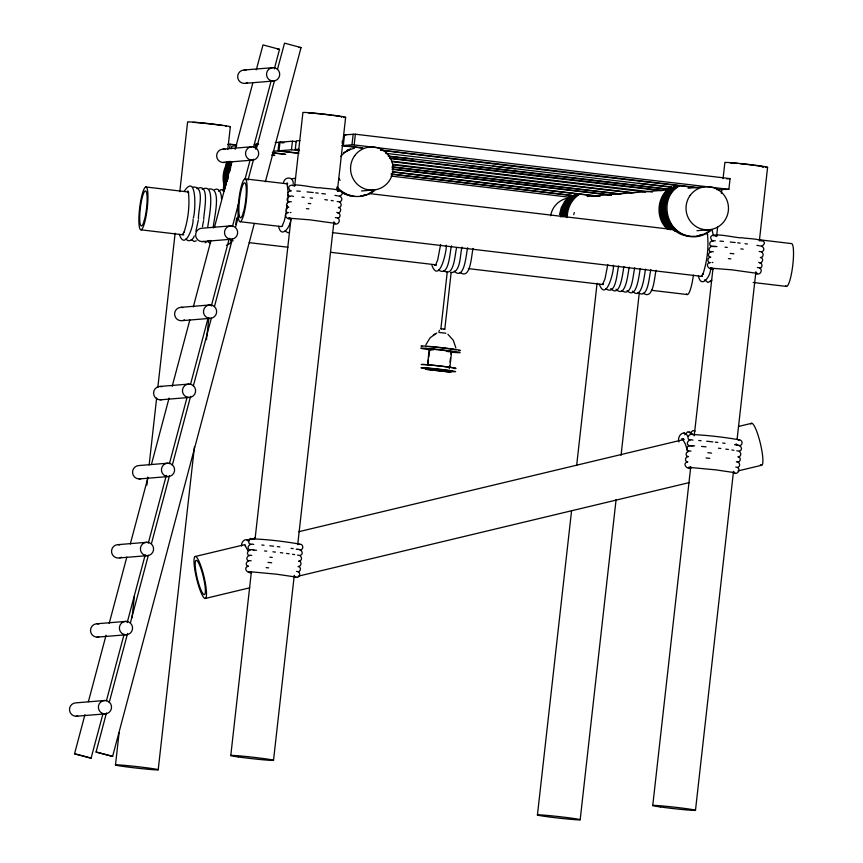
<?xml version="1.0" encoding="UTF-8"?>
<svg xmlns="http://www.w3.org/2000/svg" width="863" height="863" viewBox="0 0 863 863"><rect width="100%" height="100%" fill="white"/><g stroke="black" fill="none" stroke-linecap="round" stroke-linejoin="round"><path stroke-width="1.29" d="M678.89 441.953C676.797 436.009 684.132 428.663 687.789 436.344M287.962 198.22L288.091 194.876M241.543 546.02C240.939 542.191 245.211 537.282 248.738 540.907M287.541 203.021L287.864 199.418M115.48 765.028L119.083 732.881M132.007 617.681L134.412 596.257M146.883 485.071L147.778 477.034M149.137 464.984L156.645 398.005M157.843 387.293L175.124 233.247M179.784 191.726L187.595 122.071A21.575 0.755 6.4 0 1 210.022 123.765A21.575 0.755 6.4 0 1 230.065 126.904M158.22 769.699L194.434 446.872M206.451 339.72L208.857 318.285M223.129 191.036L224.035 182.988M225.836 166.915L226.44 161.564M227.789 149.504L230.345 126.732M229.687 148.199L230.141 144.186L236.656 144.952M231.467 148.619L231.748 146.171L236.678 145.771M255.416 149.083L255.966 144.186L258.382 143.992M273.064 151.284L278.015 150.874L278.976 142.298A1402.148 48.932 6.4 0 0 282.794 142.773M299.073 153.172L279.008 150.798L279.968 142.222L292.438 141.198L296.441 141.672M279.008 150.798L291.467 149.774L292.438 141.198M298.781 149.914A240.259 8.382 6.4 0 1 295.265 149.461L296.214 140.885L299.871 140.593M230.777 755.578L251.36 572.072M255.114 538.577L291.025 218.436M294.639 186.289L302.902 112.622A21.575 0.755 6.4 0 1 328.113 114.639A21.575 0.755 6.4 0 1 343.657 117.444M342.126 143.193L342.395 140.745M273.528 760.249L294.261 575.394M297.713 544.585L333.927 221.769M337.379 190.96L345.642 117.282M362.945 147.961L352.212 146.57A21.543 0.755 6.4 0 0 346.354 145.869L343.312 145.523L344.52 134.811L355.362 134.218L550.777 157.368M343.312 145.523L351.964 144.811L353.172 134.099M351.964 144.811L354.164 144.941L355.362 134.218M427.476 365.006L429.245 349.181L430.68 349.137M427.897 365.049L428.49 359.774M428.792 357.142L429.817 349.137M441.576 328.879L440.885 328.749L447.261 271.888M443.96 329.148L444.801 329.181L451.176 272.32M449.278 368.717L449.58 366.085M450.022 362.126L450.464 358.167M450.907 354.208L451.069 351.662M449.85 367.444L451.629 351.619L447.433 350.896M537.433 815.017L571.543 510.95M576.657 465.405L597.088 283.237M580.184 819.688L616.096 499.548M621.047 455.34L639.235 293.258M652.741 805.567L690.756 466.678M694.208 435.869L712.989 268.425M716.592 236.279L717.649 226.904M721.403 193.42L721.856 189.396M723.054 178.684L724.855 162.611A21.575 0.755 6.4 0 1 750.076 164.628A21.575 0.755 6.4 0 1 765.621 167.433M716.775 189.623L728.868 189.331L730.076 178.609L687.088 173.517A634.715 22.147 6.4 0 1 550.767 157.368M695.492 810.238L733.496 471.338M737.11 439.191L755.891 271.759M759.343 240.95L767.606 167.271M193.226 218.112C195.502 213.215 197.325 171.51 184.229 191.327M198.49 218.738C197.659 211.953 205.933 185.782 193.01 187.077M203.765 219.364C203.355 214.046 210.993 181.759 196.947 188.706M235.761 224.466L236.635 218.015M286.786 209.04L287.271 205.426M440.626 244.542L437.714 259.86L435.481 265.308L435.966 264.725L434.855 265.545L436.193 264.865L330.712 252.309M446.268 245.232C447.023 250.216 439.396 284.488 431.91 265.416M451.543 245.858C449.752 250.561 449.515 277.994 438.49 269.914M456.635 247.778C454.984 252.363 454.37 278.598 443.765 270.54M462.083 247.109C459.742 254.121 461.295 273.096 450.691 272.535M467.617 247.767C466.333 252.093 464.715 281.705 454.24 271.122M473.161 248.425C471.371 253.118 471.133 280.551 460.108 272.471M607.8 264.488L605.049 278.609L602.816 284.056L603.291 283.474L602.191 284.294M613.42 265.275C614.229 270.421 606.322 302.848 599.246 284.164M618.695 265.901C617.045 270.486 616.419 296.721 605.826 288.663M623.971 266.527C622.806 270.799 620.81 299.073 610.756 288.587M629.246 267.152C628.081 271.424 626.085 299.698 616.031 289.213M634.78 267.8C633.129 272.384 632.503 298.62 621.91 290.572M640.314 268.458C639.149 272.73 637.153 301.014 627.099 290.529M645.589 269.083C644.424 273.355 642.428 301.64 632.374 291.155M650.864 269.709C649.213 274.294 648.588 300.529 637.994 292.471M656.139 270.335C654.488 274.919 653.863 301.155 643.269 293.096M193.042 219.407C193.992 224.898 185.092 251.834 179.396 234.423M198.317 220.033L195.901 231.284M202.471 226.699L203.592 220.658M207.746 227.314C207.994 222.773 217.174 181.025 202.222 189.331M213.28 227.972C213.118 221.37 222.87 187.12 209.094 188.986M286.408 211.37L284.359 220.745L282.125 226.192L282.6 225.61M228.317 161.5C222.73 169.364 221.554 179.806 225.232 188.727M229.288 161.424C224.337 168.598 222.438 178.069 225.545 186.354M230.626 162.309L227.735 167.562L226.02 174.488L226.16 181.618M231.64 162.222L228.738 167.487L227.034 174.402L227.163 181.532M229.569 171.931L230.734 167.271M559.548 214.574L561.263 207.659L564.736 201.349L569.677 196.214M570.637 196.138C564.693 201.295 560.389 208.868 560.562 216.872M571.597 196.063C565.653 201.219 561.36 208.781 561.522 216.796M576.613 194.067C568.663 198.468 563.453 207.584 563.485 216.635M579.548 193.83C571.252 198.425 565.934 208.123 566.441 217.584M573.755 214.65L574.283 212.514M669.127 188.069C656.624 197.735 655.362 218.598 667.369 229.116M675.06 185.998C659.397 194.283 657.336 218.695 671.101 229.709M677.077 185.836C660.422 194.671 659.688 220.529 674.834 231.208M678.998 185.674C646.171 206.289 680.238 253.884 710.918 230.518M679.958 185.599C657.682 197.163 665.88 234.509 690.853 236.235M290.755 218.619C291.37 225.448 281.554 240.076 278.555 226.3M710.605 268.361C711.22 275.189 701.414 289.806 698.404 276.031M102.956 713.809L91.068 758.221L74.552 753.787L84.93 714.704M88.393 701.673L106.052 635.233M109.17 623.507L126.829 557.056M130.291 544.024L147.951 477.584M151.413 464.553L169.062 398.102M172.179 386.376L189.838 319.936M193.301 306.904L210.96 240.453M214.423 227.422L231.726 162.287M235.189 149.256L252.848 82.805M256.311 69.774L263.01 44.919L279.526 49.342L274.337 68.889M106.419 700.788L124.078 634.337M127.195 622.611L145.2 554.866M148.307 543.14L166.311 475.384M169.428 463.658L187.088 397.217M190.55 384.186L208.21 317.735M211.327 306.009L229.331 238.264M232.438 226.538L238.328 204.391M244.909 179.633L250.097 160.087M253.56 147.066L271.219 80.615M254.315 223.474L112.589 756.452L96.073 752.029L106.462 712.935M109.223 702.514L127.573 633.464M130.345 623.043L148.35 555.287M151.467 543.561L169.472 475.815M172.244 465.394L190.594 396.344M193.355 385.912L211.359 318.167M214.477 306.441L232.481 238.695M235.599 226.969L238.717 215.243M248.059 180.065L253.603 159.213M256.365 148.792L274.369 81.046M277.487 69.32L284.531 43.15L301.047 47.584L265.394 181.78M684.747 434.823L687.768 431.759L691.856 433.571M425.934 344.639L430.141 337.757L436.786 333.042M283.388 183.204C284.132 176.268 293.463 176.203 293.247 183.463M438.943 331.295L439.461 330.302M194.24 235.944C193.463 239.558 188.566 242.999 185.977 238.922M231.683 240.378L229.795 243.625L226.397 245.329M230.248 161.338C225.588 168.188 223.463 177.142 226.171 185.135M231.5 164.229L229.752 167.4L228.037 174.315L228.123 179.073M575.61 194.143C567.66 198.544 562.439 207.659 562.482 216.721M577.627 193.981C569.677 198.382 564.456 207.498 564.499 216.548M578.588 193.905C570.637 198.307 565.416 207.422 565.459 216.473M580.508 193.744C572.212 198.35 566.894 208.048 567.401 217.508M670.087 187.983C657.584 197.659 656.322 218.522 668.329 229.04M676.063 185.912C660.411 194.207 658.34 218.619 672.115 229.623M678.038 185.75C656.786 196.699 663 232.492 686.635 235.804M340.723 156.57C344.089 152.222 348.976 149.31 354.391 148.35M247.605 540.81L250.367 538.469L252.492 538.965M690.184 432.935L692.946 430.594L695.071 431.09M208.922 240.507L205.038 242.794M711.846 280.205L707.973 282.503L704.65 279.839M671.047 187.907C658.135 197.854 657.39 219.461 670.141 229.785M253.215 539.041L255.545 537.315M279.526 49.342L277.541 49.213M301.047 47.584L299.062 47.454M74.552 753.787L91.187 758.113M96.073 752.029L112.708 756.344M218.566 191.262L221.241 189.58L224.456 190.96M182.341 234.563L184.197 231.996L183.916 232.632C188.112 219.774 189.892 205.879 188.425 192.406L188.555 193.118L187.832 190.95L188.371 191.964M214.628 189.644C219.634 186.85 221.726 195.092 221.467 198.652M196.289 240.809L194.229 241.511L191.252 239.547M292.169 178.954L294.229 178.253L295.567 178.846M701.986 275.728L701.349 276.171L703.205 273.603L702.924 274.24C707.121 261.381 708.911 247.487 707.433 234.024L707.574 234.725L706.84 232.568L707.39 233.582M433.312 335.027L434.995 333.949M440.885 328.749L444.801 329.181M451.629 351.619L450.583 351.705M343.539 152.719L350.292 149.321M367.444 194.412L372.536 191.359M374.51 190.669C363.593 199.18 346.203 198.49 336.915 187.864M709.958 230.594L703.863 234.261L697.013 236.214M339.806 201.866C343.808 200.626 341.5 195.383 337.821 195.879M337.972 218.199C341.511 217.249 340.238 212.233 336.753 212.384M761.759 251.856C765.772 250.615 763.464 245.372 759.774 245.869M759.925 268.188C763.464 267.239 762.191 262.223 758.717 262.374M300.141 555.492C304.585 553.927 301.187 548.609 297.379 549.332M298.307 571.824C301.025 571.177 301.241 567.142 298.458 566.398M739.408 451.166C743.852 449.601 740.454 444.294 736.646 445.006M737.574 467.509C741.112 466.559 739.839 461.543 736.366 461.694M289.547 232.492L287.411 232.568L285.135 230.799M347.239 150L350.378 149.105M360.788 196.117L366.484 194.488M360.605 196.365L366.311 194.736M702.903 234.348L696.053 236.289L691.306 236.354M337.821 190.993L338.62 190.809M288.803 207.152C285.675 207.228 284.607 211.867 287.854 212.783M339.644 196.43C351.424 188.274 322.449 188.932 320.119 187.649C317.217 189.288 280.734 178.738 290.324 190.82M288.199 212.514C282.32 213.733 286.764 220.205 291.295 219.04M290.011 217.951L288.393 218.134L310.151 219.871L335.254 223.377L333.895 222.492M338.382 207.67C342.967 207.249 341.521 200.928 337.185 201.5M337.778 213.032C340.907 212.967 341.975 208.317 338.717 207.411M713.421 240.809C709.99 240.087 707.93 245.329 711.651 246.43M713.615 246.43C709.99 245.114 706.851 250.658 711.026 252.05M710.756 257.142C707.638 257.217 706.57 261.856 709.818 262.773M761.598 246.419C773.388 238.264 744.402 238.922 742.083 237.638C739.181 239.278 702.687 228.727 712.277 240.809M710.163 262.503C704.284 263.722 708.717 270.195 713.259 269.029M711.975 267.94L710.357 268.123L732.115 269.86L757.207 273.366L755.859 272.481M760.335 257.659C764.931 257.239 763.475 250.917 759.149 251.489M759.742 263.021C762.86 262.956 763.938 258.307 760.681 257.401M252.428 538.825C248.997 538.102 246.937 543.345 250.658 544.445M195.34 556.473L245.081 544.564M298.76 531.716L683.647 439.58M738.631 426.419L751.716 423.28M691.263 445.75C687.628 444.434 684.499 449.979 688.663 451.371M688.404 456.462C685.276 456.538 684.208 461.176 687.466 462.093M299.979 550.055C304.024 549.85 303.625 543.917 299.558 544.057C283.711 541.381 267.659 539.407 251.597 538.825M739.246 445.74C743.291 445.524 742.903 439.591 738.825 439.731C723.248 437.077 707.477 435.222 691.695 434.51M248.533 566.139C242.654 567.358 247.098 573.841 251.629 572.665M687.8 461.824C681.921 463.043 686.365 469.515 690.896 468.35M298.717 561.306C303.301 560.874 301.856 554.553 297.519 555.125M688.825 467.444L689.623 467.25M737.984 456.98C742.579 456.559 741.123 450.227 736.797 450.799M298.113 566.657C301.241 566.592 302.309 561.953 299.051 561.036M737.38 462.341C740.508 462.266 741.576 457.627 738.318 456.71M205.178 598.48A21.575 3.808 76.5 0 0 201.122 566.7A21.575 3.808 76.5 0 0 194.466 567.25A21.575 3.808 76.5 0 0 205.178 598.48L249.687 587.822M298.123 576.225L689.559 482.525M737.994 470.928L761.565 465.286M296.085 577.379C300.518 578.124 301.187 571.274 296.494 571.371M244.261 70L273.129 67.638M273.107 81.046A6.71 6.602 85.3 0 1 267.411 70.96A6.71 6.602 85.3 0 1 278.846 71.014A6.71 6.602 85.3 0 1 273.107 81.046L244.24 83.409A6.71 6.602 85.3 0 1 237.713 75.804A6.71 6.602 85.3 0 1 245.966 70.237M227.832 144.369L230.141 144.186M275.265 142.611L278.976 142.298M223.237 149.105L252.115 146.742M295.254 149.461L298.911 149.159M223.215 162.514L252.093 160.151A6.71 6.602 85.3 0 0 257.821 150.119A6.71 6.602 85.3 0 0 246.387 150.065A6.71 6.602 85.3 0 0 252.093 160.151M361.5 190.96L374.93 189.86M726.603 178.9L730.076 178.609M587.25 196.484L667.843 189.871M687.994 188.22L704.111 186.904M231.09 225.847L202.222 228.21A6.71 6.602 85.3 0 0 195.664 235.761A6.71 6.602 85.3 0 0 203.905 241.403M202.201 241.618L231.068 239.256A6.71 6.602 85.3 0 0 236.796 229.224A6.71 6.602 85.3 0 0 225.372 229.17A6.71 6.602 85.3 0 0 231.068 239.256M696.959 230.701L710.389 229.601M181.198 307.314L210.065 304.952M210.043 318.361A6.71 6.602 85.3 0 1 204.348 308.274A6.71 6.602 85.3 0 1 215.782 308.328A6.71 6.602 85.3 0 1 210.043 318.361L181.176 320.734A6.71 6.602 85.3 0 1 174.65 313.118A6.71 6.602 85.3 0 1 182.902 307.552M160.173 386.419L189.051 384.057M160.151 399.839L189.029 397.465A6.71 6.602 85.3 0 0 194.758 387.433A6.71 6.602 85.3 0 0 183.323 387.379A6.71 6.602 85.3 0 0 189.029 397.465M168.026 463.161L139.159 465.524A6.71 6.602 85.3 0 0 132.6 473.086A6.71 6.602 85.3 0 0 140.842 478.717M139.137 478.943L168.005 476.57A6.71 6.602 85.3 0 0 173.733 466.538A6.71 6.602 85.3 0 0 162.309 466.495A6.71 6.602 85.3 0 0 168.005 476.57M118.134 544.639L147.001 542.266M146.98 555.675A6.71 6.602 85.3 0 1 141.284 545.599A6.71 6.602 85.3 0 1 152.719 545.643A6.71 6.602 85.3 0 1 146.98 555.675L118.112 558.048A6.71 6.602 85.3 0 1 111.586 550.432A6.71 6.602 85.3 0 1 119.838 544.866M97.12 623.744L125.987 621.371M97.088 637.153L125.966 634.79A6.71 6.602 85.3 0 0 131.694 624.747A6.71 6.602 85.3 0 0 120.259 624.704A6.71 6.602 85.3 0 0 125.966 634.79M104.962 700.476L76.095 702.849A6.71 6.602 85.3 0 0 69.536 710.4A6.71 6.602 85.3 0 0 77.778 716.042M76.073 716.258L104.941 713.895A6.71 6.602 85.3 0 0 110.669 703.863A6.71 6.602 85.3 0 0 99.245 703.809A6.71 6.602 85.3 0 0 104.941 713.895M683.971 439.224L681.846 438.738L683.669 439.742L682.493 438.846L685.276 443.927L687.962 451.878M291.457 190.82C288.037 190.097 285.966 195.34 289.688 196.44M337.509 190.809L339.439 190.809M293.528 196.451C289.688 194.153 284.013 199.882 289.062 202.061M291.403 201.802C287.713 200.27 284.121 205.89 288.458 207.422M290.205 212.514L290.96 212.525M333.808 223.744C339.537 226.117 341.856 217.303 335.383 217.573M712.59 240.809L715.351 240.809M760.573 240.799L761.403 240.799M711.964 246.43L717.002 246.559M713.96 246.43L715.481 246.43M713.367 251.791C709.666 250.259 706.074 255.88 710.422 257.411M712.158 262.503L712.924 262.503M755.772 273.733C761.49 276.106 763.809 267.293 757.347 267.562M445.869 333.226L438.814 332.428M693.625 434.51C689.839 432.568 685.222 438.275 689.925 440.13M693 440.13C689.203 438.188 684.586 443.895 689.3 445.75M738.221 440.108L739.041 440.119M689.602 445.75L694.639 445.88M691.608 445.75L693.129 445.75M691.004 451.112C687.315 449.58 683.723 455.2 688.059 456.732M687.994 467.444L690.691 467.444M733.421 473.053C738.404 475.384 741.759 467.455 735.761 467.056M253.603 538.825L254.358 538.825M298.954 544.434L299.774 544.434M253.733 544.456C249.936 542.514 245.319 548.221 250.022 550.076M253.862 550.076C250.022 547.789 244.348 553.517 249.396 555.696M251.737 555.427C248.048 553.906 244.456 559.515 248.792 561.047M251.133 560.788C247.444 559.256 243.851 564.877 248.188 566.408M248.727 571.77L251.424 571.77M294.909 577.369L294.143 577.369L296.915 577.379M430.292 349.094L432.201 349.235M448.674 351.565L450.206 351.651M447.951 371.058C467.843 372.654 413.679 366.182 427.843 368.771M689.936 467.444L716.031 469.893L734.855 472.676L733.507 471.791M253.096 550.076L256.516 550.27M250.669 571.77L276.764 574.219L295.588 577.002L294.229 576.117M296.807 191.014L300.313 191.295M719.936 241.101L723.431 241.381M431.878 349.181L434.294 349.396M446.581 351.403L448.997 351.619M698.75 440.508L701.08 440.691M515.222 168.781L493.01 166.16M301.964 197.12L304.208 197.325M725.039 247.206L727.282 247.422M434.057 349.353L436.807 349.634M701.565 446.419L706.042 446.84M261.813 545.017L264.046 545.233M264.542 550.95L266.775 551.166M412.881 159.019L389.569 156.613M638.577 183.28L671.662 186.904M307.077 191.91L313.215 192.557M310.13 197.918L312.589 198.177M730.26 242.028L735.179 242.546M308.264 203.409L310.723 203.668M306.441 208.641L308.9 208.9M730.227 253.398L733.917 253.787M728.404 258.63L730.853 258.889M706.678 441.22L712.816 441.856M707.876 452.719L711.554 453.107M706.042 457.951L709.731 458.339M269.86 545.794L273.549 546.182M269.828 557.174L272.287 557.422M268.005 562.396L271.694 562.784M266.171 567.627L268.63 567.886M436.656 349.601L445.243 350.583M344.52 134.811L346.041 134.973M254.358 144.574L257.012 144.876M271.953 155.243L274.607 155.534M315.729 192.837L318.242 193.129M737.692 242.827L740.195 243.118M715.33 442.147L717.843 442.428M277.314 546.613L279.828 546.894M272.924 551.802L275.426 552.093M354.164 144.941L549.569 168.091A634.715 22.147 6.4 0 0 685.88 184.24L728.868 189.331M381.284 150.13L697.52 187.595M341.845 145.642L361.867 148.015M380.551 150.227L534.445 168.814A361.824 12.632 6.4 0 0 592.881 175.739L696.646 187.681M386.538 153.42L671.371 187.282M279.968 142.222L283.981 142.697M388.134 155.987L466.646 165.286A1065.471 37.185 6.4 0 1 669.267 189.288M389.752 158.134L662.633 190.464M390.054 158.501L455.265 166.225A970.39 33.862 6.4 0 0 657.886 190.227L661.727 190.68M255.966 144.186L258.587 144.499M391.694 161.165L652.374 192.05M291.467 149.774L299.493 150.723M391.748 161.651L645.707 191.974M392.751 164.272L633.636 192.805M272.33 152.686L285.718 154.272M392.773 166.947L620.281 193.905M272.686 152.924L284.736 154.348M391.824 167.034L524.715 182.924A198.253 6.915 6.4 0 0 569.904 188.274L620.875 194.175M272.05 154.779L274.671 155.092M611.069 194.941L392.708 169.019M391.921 169.213L611.187 195.189M392.622 171.791L600.044 196.365M598.717 196.354L592.32 195.599A1077.218 37.594 6.4 0 1 392.244 171.91M391.025 173.981L572.04 195.426M571.835 195.513L408.242 176.138A634.715 22.147 6.4 0 1 391.554 174.218M391.068 176.084L569.828 197.26M244.973 178.846L287.724 183.905M369.224 193.56L673.82 229.644M759.332 239.774L791.393 243.571A21.575 3.786 -83.2 0 1 792.482 267.487A21.575 3.786 -83.2 0 1 785.675 285.793M145.815 186.969L188.566 192.028M240.162 221.705L281.586 226.613M332.352 232.622L702.417 276.462M753.183 282.481L786.581 286.44M141.003 229.828L183.754 234.898M230.518 240.432L233.193 240.755M249.224 242.654L287.962 247.239M468.318 268.609L603.259 284.596M651.349 290.292L687.423 294.563M745.039 243.7L747.434 243.992M321.888 193.56L325.47 194.002M740.821 248.878L743.216 249.17M722.687 443.021L725.071 443.312M718.469 448.199L720.853 448.49M280.389 552.665L282.784 552.956M324.844 199.633L327.476 199.989M445.06 350.572L449.677 351.209M725.761 449.116L728.404 449.472M286.494 553.431L289.137 553.787M331.165 200.496L333.28 200.82M431.209 349.591L433.453 349.903M731.824 449.968L733.928 450.281M291.079 548.35L293.183 548.663M292.557 554.283L294.661 554.607M429.871 349.353L431.554 349.623M716.948 236.084L714.542 235.556L715.287 235.923M756.916 245.34L758.825 245.696M334.963 195.351L336.861 195.707M734.564 444.661L737.423 445.179M296.246 549.159L298.156 549.504M293.086 185.75L293.323 185.933M354.445 196.376L347.53 194.617L341.295 191.122L337.023 186.958M350.216 195.944L342.492 193.032M210.572 243.452L207.595 241.489M429.245 349.181L430.27 349.386M691.317 433.032L689.213 431.878M684.035 433.043L684.704 433.409M685.492 433.83L686.139 434.197M246.635 539.753L247.314 540.13M287.53 183.841L286.991 182.827L288.177 192.654M447.908 334.315L453.291 340.292L455.88 347.908M336.818 188.781L338.523 190.443M245.631 546.096L245.092 545.556L247.875 550.637M710.26 281.155L710.756 281.726M736.128 443.841L736.571 444.477M338.976 178.393L340.108 180.291M712.126 230.022L713.421 235.793M427.023 368.9A17.497 0.615 6.4 0 1 426.052 367.886A17.497 0.615 6.4 0 1 451.662 370.799A17.497 0.615 6.4 0 1 448.167 371.306M421.306 364.585A17.497 0.615 6.4 0 1 441.748 366.214A17.497 0.615 6.4 0 1 454.359 368.501M422.061 364.661A16.731 0.583 6.4 0 1 439.461 365.977A16.731 0.583 6.4 0 1 454.995 368.415M425.535 346.462A15.491 0.539 6.4 0 1 426.764 346.462M428.943 346.592A15.491 0.539 6.4 0 1 445.394 348.264A15.491 0.539 6.4 0 1 456.031 349.936M422.147 346.408A19.806 0.69 6.4 0 1 441.651 347.67A19.806 0.69 6.4 0 1 458.48 350.551M430.874 349.936A19.806 0.69 6.4 0 1 424.887 348.231A19.806 0.69 6.4 0 1 454.736 351.521A19.806 0.69 6.4 0 1 451.64 352.223M98.803 636.926A6.71 6.602 85.3 0 1 90.507 630.422A6.71 6.602 85.3 0 1 98.824 623.981M121.413 557.164A6.71 6.602 85.3 0 1 119.817 557.822M161.866 399.612A6.71 6.602 85.3 0 1 153.571 393.096A6.71 6.602 85.3 0 1 161.888 386.656M184.477 319.849A6.71 6.602 85.3 0 1 182.88 320.507M224.93 162.298A6.71 6.602 85.3 0 1 216.635 155.782A6.71 6.602 85.3 0 1 224.952 149.342M247.541 82.524A6.71 6.602 85.3 0 1 245.944 83.193M750.896 424.078A21.575 3.808 76.5 0 1 760.486 443.97A21.575 3.808 76.5 0 1 760.4 464.661M668.771 189.331A1291.102 45.059 6.4 0 1 466.149 165.329M385.761 153.452A262.579 9.159 6.4 0 1 388.242 153.743M631.759 192.816A1402.148 48.932 6.4 0 1 392.708 164.844M297.185 153.236A1402.148 48.932 6.4 0 1 278.005 150.874M550.637 215.761A21.575 21.23 85.3 0 1 568.437 198.015M693.399 275.06A21.575 3.786 -83.2 0 1 686.506 293.916M308.436 112.913A17.638 0.615 6.4 0 1 331.77 115.232M333.118 115.405A17.638 0.615 6.4 0 1 337.767 116.074M338.684 116.214A17.638 0.615 6.4 0 1 341.511 116.99M755.082 165.394A17.638 0.615 6.4 0 1 762.072 166.98M730.389 162.902A17.638 0.615 6.4 0 1 738.232 163.495M740.335 163.7A17.638 0.615 6.4 0 1 753.733 165.221M193.129 122.363A17.638 0.615 6.4 0 1 222.46 125.523M225.47 126.041A17.638 0.615 6.4 0 1 226.214 126.44M425.664 369.278L450.81 372.136L425.664 369.278M195.523 569.116A17.638 3.118 76.5 0 0 204.283 594.639A17.638 3.118 76.5 0 0 200.971 568.674A17.638 3.118 76.5 0 0 195.523 569.116M354.725 155.631A21.575 21.23 85.3 0 0 369.386 189.946A21.575 21.23 85.3 0 0 391.263 159.957A21.575 21.23 85.3 0 0 354.725 155.631M690.184 195.372A21.575 21.23 85.3 0 0 704.844 229.677A21.575 21.23 85.3 0 0 726.722 199.698A21.575 21.23 85.3 0 0 690.184 195.372M243.593 215.2A21.575 3.786 -83.2 0 0 245.89 179.493A21.575 3.786 -83.2 0 0 238.231 206.128A21.575 3.786 -83.2 0 0 243.593 215.2M243.398 212.471A17.638 3.085 -83.2 0 0 245.275 183.29A17.638 3.085 -83.2 0 0 239.029 205.06A17.638 3.085 -83.2 0 0 243.398 212.471M144.423 223.334A21.575 3.786 -83.2 0 0 146.732 187.616A21.575 3.786 -83.2 0 0 139.072 214.251A21.575 3.786 -83.2 0 0 144.423 223.334M144.24 220.604A17.638 3.085 -83.2 0 0 146.117 191.413A17.638 3.085 -83.2 0 0 139.871 213.183A17.638 3.085 -83.2 0 0 144.24 220.604M238.274 756.937A21.575 0.755 6.4 0 0 273.247 760.411A21.575 0.755 6.4 0 0 244.93 756.387A21.575 0.755 6.4 0 0 238.274 756.937M660.238 806.927A21.575 0.755 6.4 0 0 695.211 810.4A21.575 0.755 6.4 0 0 666.894 806.376A21.575 0.755 6.4 0 0 660.238 806.927M544.931 816.376A21.575 0.755 6.4 0 0 579.904 819.85A21.575 0.755 6.4 0 0 551.586 815.826A21.575 0.755 6.4 0 0 544.931 816.376M122.978 766.387A21.575 0.755 6.4 0 0 157.951 769.861A21.575 0.755 6.4 0 0 129.633 765.837A21.575 0.755 6.4 0 0 122.978 766.387"/></g></svg>
